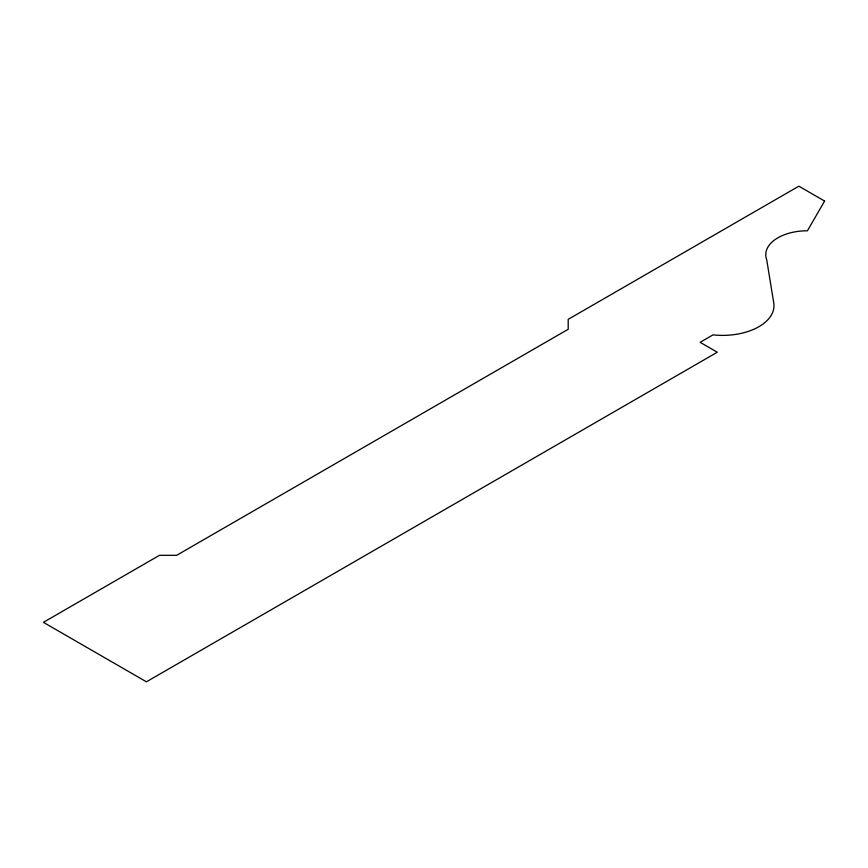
<?xml version="1.0" encoding="UTF-8"?>
<svg xmlns="http://www.w3.org/2000/svg" width="868" height="868" viewBox="0 0 868 868"><rect width="100%" height="100%" fill="white"/><g stroke="black" fill="none" stroke-linecap="round" stroke-linejoin="round"><path stroke-width="1.3" d="M824.6 201.05L807.435 230.79A41.458 23.935 0 0 0 766.748 259.933L773.692 302.585A51.44 29.696 0 0 1 712.997 334.874L700.118 342.307L717.293 352.224L146.421 681.814L43.4 622.334L159.484 555.314L176.66 555.314L568.193 329.265L568.193 319.348L798.842 186.186L824.6 201.05"/></g></svg>
